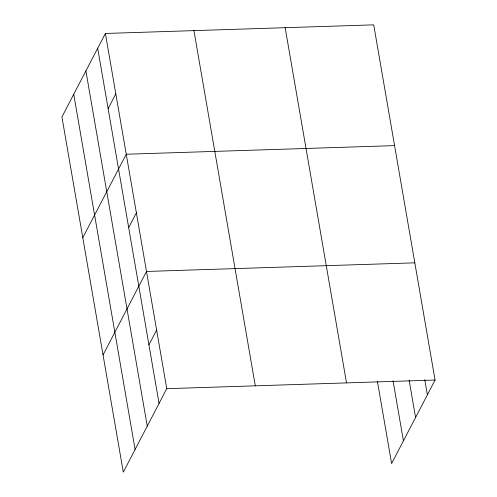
<?xml version="1.0" encoding="UTF-8"?>
<svg xmlns="http://www.w3.org/2000/svg" width="497" height="497" viewBox="0 0 497 497"><rect width="100%" height="100%" fill="white"/><g stroke="black" fill="none" stroke-linecap="round" stroke-linejoin="round"><path stroke-width="0.75" d="M105.389 33.467L61.932 116.95L123.293 472.15L166.75 388.673L105.389 33.467L373.707 24.85L435.068 380.05L391.611 463.533L377.409 381.329M108.129 108.632L115.82 93.852M82.794 237.715L126.25 154.238L394.568 145.621M128.68 227.626L136.377 212.846M103.047 354.933L146.503 271.455L414.821 262.838M148.932 344.843L156.623 330.064M166.75 388.673L435.068 380.05M424.742 379.609L427.377 394.829M409.13 380.205L415.573 417.505M393.028 380.727L403.415 440.858M285.16 27.695L346.521 382.895M193.936 30.628L255.296 385.827M97.692 48.246L159.059 403.452M85.894 70.922L147.255 426.122M73.736 94.275L135.097 449.481"/></g></svg>
